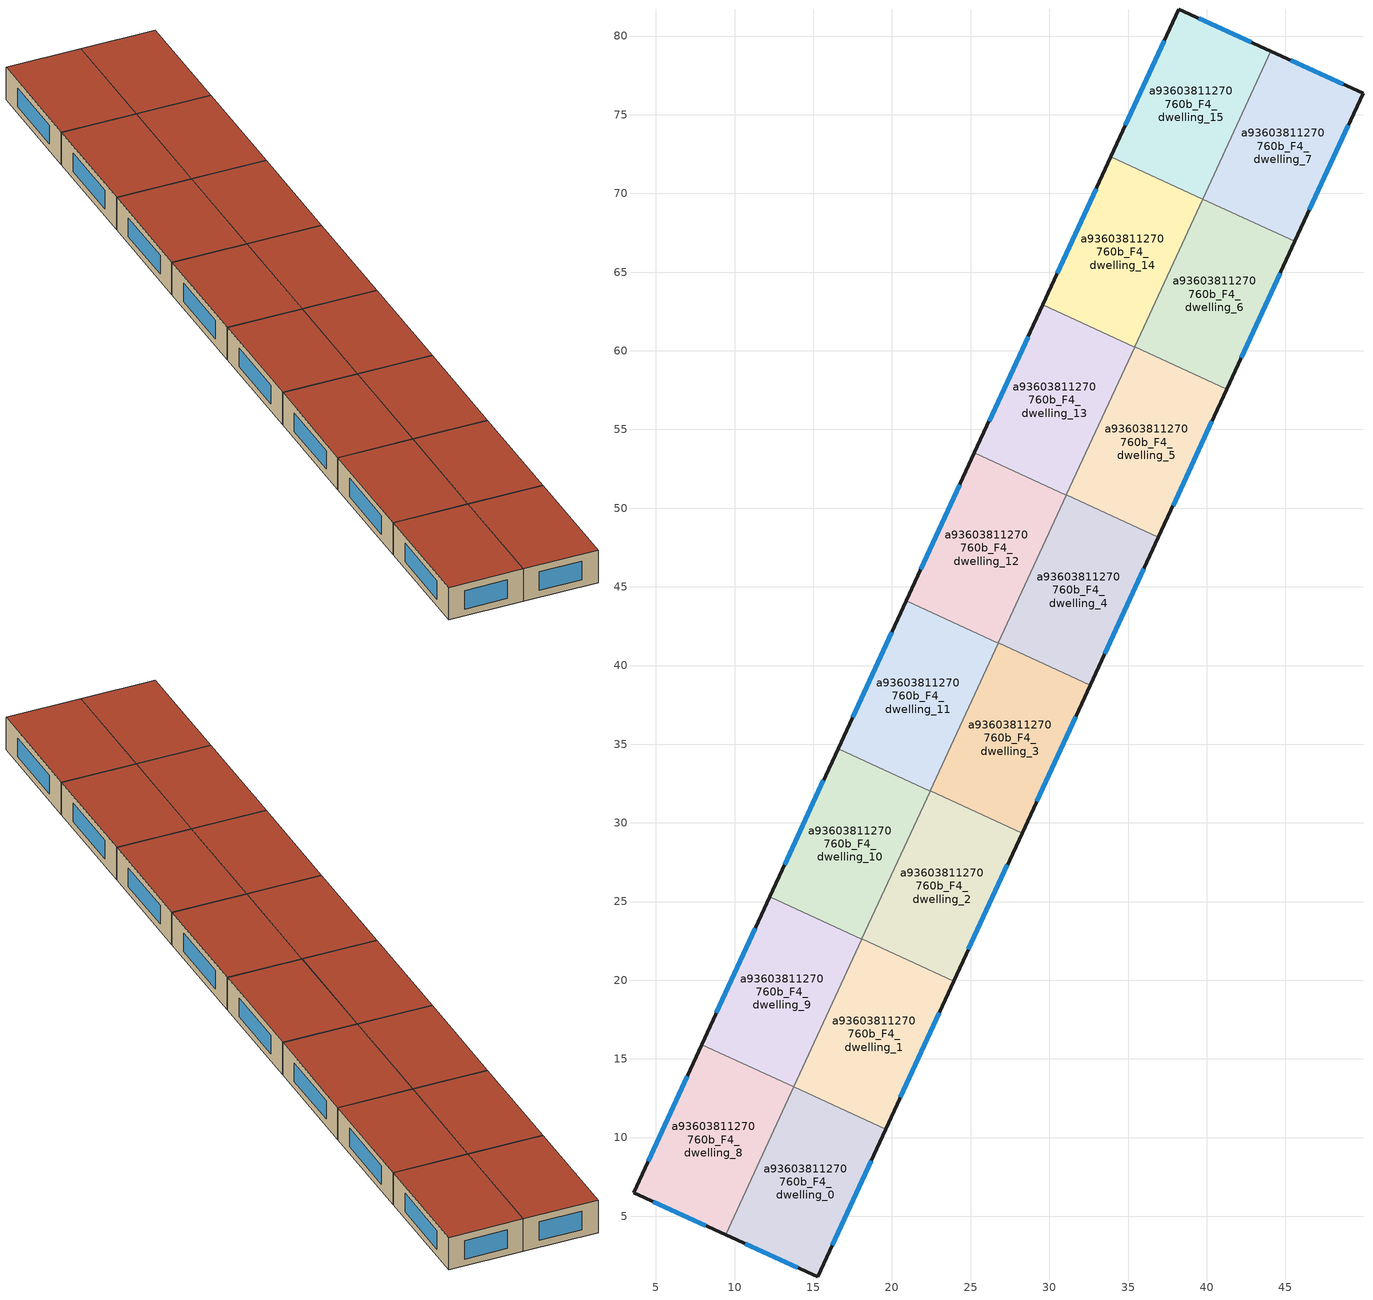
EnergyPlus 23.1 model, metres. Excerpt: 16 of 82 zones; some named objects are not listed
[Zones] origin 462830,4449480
a93603811270760b_F4_dwelling_0
 floor to a93603811270760b_F3_dwelling_0 (EU_floor_Construction): 19.6,10.54 15.27,1.14 9.42,3.82 13.76,13.23 z12
 wall outside (EU_wall_Construction): 9.42,3.82 15.27,1.14 19.6,10.54 z12:15
 wall to a93603811270760b_F4_dwelling_8 (EU_wall_Construction): 13.75,13.22 9.42,3.82 z12:15
 wall to a93603811270760b_F4_dwelling_1 (EU_wall_Construction): 19.6,10.54 13.76,13.23 z12:15
 wall to a93603811270760b_F4_dwelling_9 (EU_wall_Construction): 13.76,13.23 13.75,13.22 z12:15
 window (EU_Window_Construction): 16.2,3.16 18.67,8.53 / 10.67,3.25 14.02,1.72 z12.64:14.36
 roof outside (EU_roof_Construction): 15.27,1.14 19.6,10.54 13.76,13.23 9.42,3.82 z15
a93603811270760b_F4_dwelling_1
 floor to a93603811270760b_F3_dwelling_1 (EU_floor_Construction): 23.93,19.94 19.6,10.54 13.76,13.23 18.09,22.63 z12
 wall outside (EU_wall_Construction): 19.6,10.54 23.93,19.94 z12:15
 wall to a93603811270760b_F4_dwelling_2 (EU_wall_Construction): 23.93,19.94 18.09,22.63 z12:15
 wall to a93603811270760b_F4_dwelling_9 (EU_wall_Construction): 18.08,22.62 13.76,13.23 z12:15
 wall to a93603811270760b_F4_dwelling_10 (EU_wall_Construction): 18.09,22.63 18.08,22.62 z12:15
 window (EU_Window_Construction): 20.53,12.55 23,17.93 z12.64:14.36
 roof outside (EU_roof_Construction): 19.6,10.54 23.93,19.94 18.09,22.63 13.76,13.23 z15
a93603811270760b_F4_dwelling_10
 floor to a93603811270760b_F3_dwelling_10 (EU_floor_Construction): 22.42,32.02 18.08,22.62 12.24,25.31 16.58,34.71 z12
 wall outside (EU_wall_Construction): 16.58,34.71 12.24,25.31 z12:15
 wall to a93603811270760b_F4_dwelling_9 (EU_wall_Construction): 12.24,25.31 18.08,22.62 z12:15
 wall to a93603811270760b_F4_dwelling_11 (EU_wall_Construction): 22.42,32.02 16.58,34.71 z12:15
 wall to a93603811270760b_F4_dwelling_2 (EU_wall_Construction): 18.09,22.63 22.42,32.02 z12:15
 window (EU_Window_Construction): 15.65,32.7 13.17,27.32 z12.64:14.36
 roof outside (EU_roof_Construction): 18.08,22.62 22.42,32.02 16.58,34.71 12.24,25.31 z15
a93603811270760b_F4_dwelling_11
 floor to a93603811270760b_F3_dwelling_11 (EU_floor_Construction): 26.75,41.42 22.42,32.02 16.58,34.71 20.91,44.11 z12
 wall outside (EU_wall_Construction): 20.91,44.11 16.58,34.71 z12:15
 wall to a93603811270760b_F4_dwelling_12 (EU_wall_Construction): 26.75,41.42 20.91,44.11 z12:15
 wall to a93603811270760b_F4_dwelling_3 (EU_wall_Construction): 22.42,32.04 26.75,41.42 z12:15
 wall to a93603811270760b_F4_dwelling_2 (EU_wall_Construction): 22.42,32.02 22.42,32.04 z12:15
 window (EU_Window_Construction): 19.98,42.1 17.5,36.73 z12.64:14.36
 roof outside (EU_roof_Construction): 22.42,32.02 26.75,41.42 20.91,44.11 16.58,34.71 z15
a93603811270760b_F4_dwelling_12
 floor to a93603811270760b_F3_dwelling_12 (EU_floor_Construction): 31.08,50.83 26.75,41.42 20.91,44.11 25.24,53.52 z12
 wall outside (EU_wall_Construction): 25.24,53.52 20.91,44.11 z12:15
 wall to a93603811270760b_F4_dwelling_13 (EU_wall_Construction): 31.08,50.83 25.24,53.52 z12:15
 wall to a93603811270760b_F4_dwelling_4 (EU_wall_Construction): 26.76,41.44 31.08,50.83 z12:15
 wall to a93603811270760b_F4_dwelling_3 (EU_wall_Construction): 26.75,41.42 26.76,41.44 z12:15
 window (EU_Window_Construction): 24.31,51.5 21.84,46.13 z12.64:14.36
 roof outside (EU_roof_Construction): 26.75,41.42 31.08,50.83 25.24,53.52 20.91,44.11 z15
a93603811270760b_F4_dwelling_13
 floor to a93603811270760b_F3_dwelling_13 (EU_floor_Construction): 35.41,60.23 31.08,50.83 25.24,53.52 29.58,62.92 z12
 wall outside (EU_wall_Construction): 29.58,62.92 25.24,53.52 z12:15
 wall to a93603811270760b_F4_dwelling_14 (EU_wall_Construction): 35.41,60.23 29.58,62.92 z12:15
 wall to a93603811270760b_F4_dwelling_5 (EU_wall_Construction): 31.09,50.84 35.41,60.23 z12:15
 wall to a93603811270760b_F4_dwelling_4 (EU_wall_Construction): 31.08,50.83 31.09,50.84 z12:15
 window (EU_Window_Construction): 28.65,60.9 26.17,55.53 z12.64:14.36
 roof outside (EU_roof_Construction): 31.08,50.83 35.41,60.23 29.58,62.92 25.24,53.52 z15
a93603811270760b_F4_dwelling_14
 floor to a93603811270760b_F3_dwelling_14 (EU_floor_Construction): 39.75,69.63 35.41,60.23 29.58,62.92 33.91,72.32 z12
 wall outside (EU_wall_Construction): 33.91,72.32 29.58,62.92 z12:15
 wall to a93603811270760b_F4_dwelling_15 (EU_wall_Construction): 39.75,69.63 33.91,72.32 z12:15
 wall to a93603811270760b_F4_dwelling_6 (EU_wall_Construction): 35.42,60.24 39.75,69.63 z12:15
 wall to a93603811270760b_F4_dwelling_5 (EU_wall_Construction): 35.41,60.23 35.42,60.24 z12:15
 window (EU_Window_Construction): 32.98,70.31 30.5,64.93 z12.64:14.36
 roof outside (EU_roof_Construction): 35.41,60.23 39.75,69.63 33.91,72.32 29.58,62.92 z15
a93603811270760b_F4_dwelling_15
 floor to a93603811270760b_F3_dwelling_15 (EU_floor_Construction): 44.09,79.04 39.75,69.63 33.91,72.32 38.24,81.72 z12
 wall outside (EU_wall_Construction): 44.09,79.04 38.24,81.72 33.91,72.32 z12:15
 wall to a93603811270760b_F4_dwelling_7 (EU_wall_Construction): 39.75,69.65 44.09,79.04 z12:15
 wall to a93603811270760b_F4_dwelling_6 (EU_wall_Construction): 39.75,69.63 39.76,69.64 z12:15
 window (EU_Window_Construction): 37.31,79.7 34.84,74.33 / 42.83,79.61 39.49,81.14 z12.64:14.36
 roof outside (EU_roof_Construction): 39.75,69.63 44.09,79.04 38.24,81.72 33.91,72.32 z15
a93603811270760b_F4_dwelling_2
 floor to a93603811270760b_F3_dwelling_2 (EU_floor_Construction): 28.26,29.34 23.93,19.94 18.09,22.63 22.42,32.04 z12
 wall outside (EU_wall_Construction): 23.93,19.94 28.26,29.34 z12:15
 wall to a93603811270760b_F4_dwelling_3 (EU_wall_Construction): 28.26,29.34 22.42,32.04 z12:15
 window (EU_Window_Construction): 24.86,21.96 27.34,27.33 z12.64:14.36
 roof outside (EU_roof_Construction): 23.93,19.94 28.26,29.34 22.42,32.04 18.09,22.63 z15
a93603811270760b_F4_dwelling_3
 floor to a93603811270760b_F3_dwelling_3 (EU_floor_Construction): 32.6,38.75 28.26,29.34 22.42,32.04 26.76,41.44 z12
 wall outside (EU_wall_Construction): 28.26,29.34 32.6,38.75 z12:15
 wall to a93603811270760b_F4_dwelling_4 (EU_wall_Construction): 32.6,38.75 26.76,41.44 z12:15
 window (EU_Window_Construction): 29.19,31.36 31.67,36.73 z12.64:14.36
 roof outside (EU_roof_Construction): 28.26,29.34 32.6,38.75 26.76,41.44 22.42,32.04 z15
a93603811270760b_F4_dwelling_4
 floor to a93603811270760b_F3_dwelling_4 (EU_floor_Construction): 36.93,48.15 32.6,38.75 26.76,41.44 31.09,50.84 z12
 wall outside (EU_wall_Construction): 32.6,38.75 36.93,48.15 z12:15
 wall to a93603811270760b_F4_dwelling_5 (EU_wall_Construction): 36.93,48.15 31.09,50.84 z12:15
 window (EU_Window_Construction): 33.53,40.76 36,46.14 z12.64:14.36
 roof outside (EU_roof_Construction): 32.6,38.75 36.93,48.15 31.09,50.84 26.76,41.44 z15
a93603811270760b_F4_dwelling_5
 floor to a93603811270760b_F3_dwelling_5 (EU_floor_Construction): 41.26,57.55 36.93,48.15 31.09,50.84 35.42,60.24 z12
 wall outside (EU_wall_Construction): 36.93,48.15 41.26,57.55 z12:15
 wall to a93603811270760b_F4_dwelling_6 (EU_wall_Construction): 41.26,57.55 35.42,60.24 z12:15
 window (EU_Window_Construction): 37.86,50.16 40.33,55.54 z12.64:14.36
 roof outside (EU_roof_Construction): 36.93,48.15 41.26,57.55 35.42,60.24 31.09,50.84 z15
a93603811270760b_F4_dwelling_6
 floor to a93603811270760b_F3_dwelling_6 (EU_floor_Construction): 45.6,66.95 41.26,57.55 35.42,60.24 39.76,69.64 z12
 wall outside (EU_wall_Construction): 41.26,57.55 45.6,66.95 z12:15
 wall to a93603811270760b_F4_dwelling_7 (EU_wall_Construction): 45.6,66.95 39.76,69.64 z12:15
 window (EU_Window_Construction): 42.19,59.57 44.67,64.94 z12.64:14.36
 roof outside (EU_roof_Construction): 41.26,57.55 45.6,66.95 39.76,69.64 35.42,60.24 z15
a93603811270760b_F4_dwelling_7
 floor to a93603811270760b_F3_dwelling_7 (EU_floor_Construction): 49.93,76.36 45.6,66.95 39.76,69.64 44.09,79.04 z12
 wall outside (EU_wall_Construction): 45.6,66.95 49.93,76.36 44.09,79.04 z12:15
 window (EU_Window_Construction): 48.68,76.94 45.34,78.47 / 46.52,68.97 49,74.35 z12.64:14.36
 roof outside (EU_roof_Construction): 45.6,66.95 49.93,76.36 44.09,79.04 39.76,69.64 z15
a93603811270760b_F4_dwelling_8
 floor to a93603811270760b_F3_dwelling_8 (EU_floor_Construction): 13.75,13.22 9.42,3.82 3.57,6.5 7.91,15.91 z12
 wall outside (EU_wall_Construction): 7.91,15.91 3.57,6.5 9.42,3.82 z12:15
 wall to a93603811270760b_F4_dwelling_9 (EU_wall_Construction): 13.75,13.22 7.91,15.91 z12:15
 window (EU_Window_Construction): 4.83,5.92 8.17,4.39 / 6.98,13.89 4.5,8.51 z12.64:14.36
 roof outside (EU_roof_Construction): 9.42,3.82 13.75,13.22 7.91,15.91 3.57,6.5 z15
a93603811270760b_F4_dwelling_9
 floor to a93603811270760b_F3_dwelling_9 (EU_floor_Construction): 18.08,22.62 13.75,13.22 7.91,15.91 12.24,25.31 z12
 wall outside (EU_wall_Construction): 12.24,25.31 7.91,15.91 z12:15
 window (EU_Window_Construction): 11.32,23.3 8.84,17.92 z12.64:14.36
 roof outside (EU_roof_Construction): 13.75,13.22 18.08,22.62 12.24,25.31 7.91,15.91 z15
[Building]
EU S2 Campaign: North Axis=0; Terrain=City; Solar Distribution=FullExterior
[Site:Location]
Yerevan-Zvartnots.Intl.AP: Latitude=40.15; Longitude=44.383; Time Zone=4; Elevation=854
[SizingPeriod:WeatherFileDays]
AnnualSizingPeriod: Begin Month=1; Begin Day of Month=1; End Month=12; End Day of Month=31; Day of Week for Start Day=Monday; Use Weather File Daylight Saving Period=No; Use Weather File Rain and Snow Indicators=No
[MATERIAL]
EU_InternalMass_Material: Roughness=MediumRough; Thickness=0.1; Conductivity=1; Density=1800; Specific Heat=900; Thermal Absorptance=0.9; Solar Absorptance=0.7; Visible Absorptance=0.7
[MATERIAL:NOMASS] Roughness=MediumRough; Thermal Absorptance=0.9; Solar Absorptance=0.7; Visible Absorptance=0.7
Name | Thermal Resistance
EU_wall_NoMass | 1.05043
EU_roof_NoMass | 1.45357
EU_floor_NoMass | 0.478065
[WINDOWMATERIAL:SIMPLEGLAZINGSYSTEM]
EU_Window_SimpleGlazing: UFactor=2.5566; Solar Heat Gain Coefficient=0.75; Visible Transmittance=0.75
[CONSTRUCTION]
EU_wall_Construction: EU_wall_NoMass
EU_roof_Construction: EU_roof_NoMass
EU_floor_Construction: EU_floor_NoMass
EU_Window_Construction: EU_Window_SimpleGlazing
EU_InternalMass_Construction: EU_InternalMass_Material
[ZONE] Type=1; Multiplier=1; Ceiling Height=autocalculate; Floor Area=autocalculate; Part of Total Floor Area=Yes
Name | Volume
a93603811270760b_F4_dwelling_0 | 199.727
a93603811270760b_F4_dwelling_1; a93603811270760b_F4_dwelling_5 | 199.747
a93603811270760b_F4_dwelling_10; a93603811270760b_F4_dwelling_13; a93603811270760b_F4_dwelling_14; a93603811270760b_F4_dwelling_3 | 199.719
a93603811270760b_F4_dwelling_11 | 199.709
a93603811270760b_F4_dwelling_12; a93603811270760b_F4_dwelling_9 | 199.685
a93603811270760b_F4_dwelling_15 | 199.718
a93603811270760b_F4_dwelling_2 | 199.737
a93603811270760b_F4_dwelling_4 | 199.726
a93603811270760b_F4_dwelling_6 | 199.729
a93603811270760b_F4_dwelling_7 | 199.74
a93603811270760b_F4_dwelling_8 | 199.699
[INTERNALMASS] Construction=EU_InternalMass_Construction
Name | Zone or ZoneList | Surface Area
a93603811270760b_F4_dwelling_0_EU_InternalMass | a93603811270760b_F4_dwelling_0 | 66.5758
a93603811270760b_F4_dwelling_1_EU_InternalMass | a93603811270760b_F4_dwelling_1 | 66.5823
a93603811270760b_F4_dwelling_2_EU_InternalMass | a93603811270760b_F4_dwelling_2 | 66.5789
a93603811270760b_F4_dwelling_3_EU_InternalMass | a93603811270760b_F4_dwelling_3 | 66.5729
a93603811270760b_F4_dwelling_4_EU_InternalMass | a93603811270760b_F4_dwelling_4 | 66.5755
a93603811270760b_F4_dwelling_5_EU_InternalMass | a93603811270760b_F4_dwelling_5 | 66.5823
a93603811270760b_F4_dwelling_6_EU_InternalMass | a93603811270760b_F4_dwelling_6 | 66.5764
a93603811270760b_F4_dwelling_7_EU_InternalMass | a93603811270760b_F4_dwelling_7 | 66.5801
a93603811270760b_F4_dwelling_8_EU_InternalMass | a93603811270760b_F4_dwelling_8 | 66.5664
a93603811270760b_F4_dwelling_9_EU_InternalMass | a93603811270760b_F4_dwelling_9 | 66.5617
a93603811270760b_F4_dwelling_10_EU_InternalMass | a93603811270760b_F4_dwelling_10 | 66.5729
a93603811270760b_F4_dwelling_11_EU_InternalMass | a93603811270760b_F4_dwelling_11 | 66.5695
a93603811270760b_F4_dwelling_12_EU_InternalMass | a93603811270760b_F4_dwelling_12 | 66.5617
a93603811270760b_F4_dwelling_13_EU_InternalMass | a93603811270760b_F4_dwelling_13 | 66.5729
a93603811270760b_F4_dwelling_14_EU_InternalMass | a93603811270760b_F4_dwelling_14 | 66.5729
a93603811270760b_F4_dwelling_15_EU_InternalMass | a93603811270760b_F4_dwelling_15 | 66.5725
[OTHEREQUIPMENT] Fuel Type=Electricity; Design Level Calculation Method=Watts/Area; Power per Zone Floor Area=1; Fraction Latent=0; Fraction Radiant=0; Fraction Lost=0; Carbon Dioxide Generation Rate=0; EndUse Subcategory=EU_Step8_InternalGains
Name | Zone or ZoneList or Space or SpaceList | Schedule
EU_Step8_InternalGain_a93603811270760b_F4_dwelling_0_f000 | a93603811270760b_F4_dwelling_0 | EU_Step8_GainSchedule_a93603811270760b_F4_dwelling_0_f000
EU_Step8_InternalGain_a93603811270760b_F4_dwelling_1_f000 | a93603811270760b_F4_dwelling_1 | EU_Step8_GainSchedule_a93603811270760b_F4_dwelling_1_f000
EU_Step8_InternalGain_a93603811270760b_F4_dwelling_2_f000 | a93603811270760b_F4_dwelling_2 | EU_Step8_GainSchedule_a93603811270760b_F4_dwelling_2_f000
EU_Step8_InternalGain_a93603811270760b_F4_dwelling_3_f000 | a93603811270760b_F4_dwelling_3 | EU_Step8_GainSchedule_a93603811270760b_F4_dwelling_3_f000
EU_Step8_InternalGain_a93603811270760b_F4_dwelling_4_f000 | a93603811270760b_F4_dwelling_4 | EU_Step8_GainSchedule_a93603811270760b_F4_dwelling_4_f000
EU_Step8_InternalGain_a93603811270760b_F4_dwelling_5_f000 | a93603811270760b_F4_dwelling_5 | EU_Step8_GainSchedule_a93603811270760b_F4_dwelling_5_f000
EU_Step8_InternalGain_a93603811270760b_F4_dwelling_6_f000 | a93603811270760b_F4_dwelling_6 | EU_Step8_GainSchedule_a93603811270760b_F4_dwelling_6_f000
EU_Step8_InternalGain_a93603811270760b_F4_dwelling_7_f000 | a93603811270760b_F4_dwelling_7 | EU_Step8_GainSchedule_a93603811270760b_F4_dwelling_7_f000
EU_Step8_InternalGain_a93603811270760b_F4_dwelling_8_f000 | a93603811270760b_F4_dwelling_8 | EU_Step8_GainSchedule_a93603811270760b_F4_dwelling_8_f000
EU_Step8_InternalGain_a93603811270760b_F4_dwelling_9_f000 | a93603811270760b_F4_dwelling_9 | EU_Step8_GainSchedule_a93603811270760b_F4_dwelling_9_f000
EU_Step8_InternalGain_a93603811270760b_F4_dwelling_10_f000 | a93603811270760b_F4_dwelling_10 | EU_Step8_GainSchedule_a93603811270760b_F4_dwelling_10_f000
EU_Step8_InternalGain_a93603811270760b_F4_dwelling_11_f000 | a93603811270760b_F4_dwelling_11 | EU_Step8_GainSchedule_a93603811270760b_F4_dwelling_11_f000
EU_Step8_InternalGain_a93603811270760b_F4_dwelling_12_f000 | a93603811270760b_F4_dwelling_12 | EU_Step8_GainSchedule_a93603811270760b_F4_dwelling_12_f000
EU_Step8_InternalGain_a93603811270760b_F4_dwelling_13_f000 | a93603811270760b_F4_dwelling_13 | EU_Step8_GainSchedule_a93603811270760b_F4_dwelling_13_f000
EU_Step8_InternalGain_a93603811270760b_F4_dwelling_14_f000 | a93603811270760b_F4_dwelling_14 | EU_Step8_GainSchedule_a93603811270760b_F4_dwelling_14_f000
EU_Step8_InternalGain_a93603811270760b_F4_dwelling_15_f000 | a93603811270760b_F4_dwelling_15 | EU_Step8_GainSchedule_a93603811270760b_F4_dwelling_15_f000
[ZONEVENTILATION:DESIGNFLOWRATE] Schedule=EU_AlwaysOn; Design Flow Rate Calculation Method=AirChanges/Hour; Air Changes per Hour=0.557805; Ventilation Type=Natural; Fan Pressure Rise=0; Fan Total Efficiency=1; Constant Term Coefficient=1; Temperature Term Coefficient=0; Velocity Term Coefficient=0; Velocity Squared Term Coefficient=0; Minimum Indoor Temperature=-100; Maximum Indoor Temperature=100; Delta Temperature=-100; Minimum Outdoor Temperature=-100; Maximum Outdoor Temperature=100; Maximum Wind Speed=40
Name | Zone or ZoneList or Space or SpaceList
EU_ConstantAir_a93603811270760b_F4_dwelling_0 | a93603811270760b_F4_dwelling_0
EU_ConstantAir_a93603811270760b_F4_dwelling_1 | a93603811270760b_F4_dwelling_1
EU_ConstantAir_a93603811270760b_F4_dwelling_2 | a93603811270760b_F4_dwelling_2
EU_ConstantAir_a93603811270760b_F4_dwelling_3 | a93603811270760b_F4_dwelling_3
EU_ConstantAir_a93603811270760b_F4_dwelling_4 | a93603811270760b_F4_dwelling_4
EU_ConstantAir_a93603811270760b_F4_dwelling_5 | a93603811270760b_F4_dwelling_5
EU_ConstantAir_a93603811270760b_F4_dwelling_6 | a93603811270760b_F4_dwelling_6
EU_ConstantAir_a93603811270760b_F4_dwelling_7 | a93603811270760b_F4_dwelling_7
EU_ConstantAir_a93603811270760b_F4_dwelling_8 | a93603811270760b_F4_dwelling_8
EU_ConstantAir_a93603811270760b_F4_dwelling_9 | a93603811270760b_F4_dwelling_9
EU_ConstantAir_a93603811270760b_F4_dwelling_10 | a93603811270760b_F4_dwelling_10
EU_ConstantAir_a93603811270760b_F4_dwelling_11 | a93603811270760b_F4_dwelling_11
EU_ConstantAir_a93603811270760b_F4_dwelling_12 | a93603811270760b_F4_dwelling_12
EU_ConstantAir_a93603811270760b_F4_dwelling_13 | a93603811270760b_F4_dwelling_13
EU_ConstantAir_a93603811270760b_F4_dwelling_14 | a93603811270760b_F4_dwelling_14
EU_ConstantAir_a93603811270760b_F4_dwelling_15 | a93603811270760b_F4_dwelling_15
[HVACTEMPLATE:ZONE:IDEALLOADSAIRSYSTEM] System Availability Schedule=EU_AlwaysOn; Maximum Heating Supply Air Temperature=50; Minimum Cooling Supply Air Temperature=13; Maximum Heating Supply Air Humidity Ratio=0.0156; Minimum Cooling Supply Air Humidity Ratio=0.0077; Heating Limit=NoLimit; Cooling Limit=NoLimit; Heating Availability Schedule=EU_AlwaysOn; Cooling Availability Schedule=EU_CoolingOff; Dehumidification Control Type=ConstantSensibleHeatRatio; Cooling Sensible Heat Ratio=0.7; Dehumidification Setpoint=60; Humidification Control Type=None; Humidification Setpoint=30; Outdoor Air Method=None; Outdoor Air Flow Rate per Person=0.00944; Outdoor Air Flow Rate per Zone Floor Area=0; Outdoor Air Flow Rate per Zone=0; Demand Controlled Ventilation Type=None; Outdoor Air Economizer Type=NoEconomizer; Heat Recovery Type=None; Sensible Heat Recovery Effectiveness=0.7; Latent Heat Recovery Effectiveness=0.65
Name | Template Thermostat
a93603811270760b_F4_dwelling_0 | EU_HeatOnly_a93603811270760b_F4_dwelling_0
a93603811270760b_F4_dwelling_1 | EU_HeatOnly_a93603811270760b_F4_dwelling_1
a93603811270760b_F4_dwelling_2 | EU_HeatOnly_a93603811270760b_F4_dwelling_2
a93603811270760b_F4_dwelling_3 | EU_HeatOnly_a93603811270760b_F4_dwelling_3
a93603811270760b_F4_dwelling_4 | EU_HeatOnly_a93603811270760b_F4_dwelling_4
a93603811270760b_F4_dwelling_5 | EU_HeatOnly_a93603811270760b_F4_dwelling_5
a93603811270760b_F4_dwelling_6 | EU_HeatOnly_a93603811270760b_F4_dwelling_6
a93603811270760b_F4_dwelling_7 | EU_HeatOnly_a93603811270760b_F4_dwelling_7
a93603811270760b_F4_dwelling_8 | EU_HeatOnly_a93603811270760b_F4_dwelling_8
a93603811270760b_F4_dwelling_9 | EU_HeatOnly_a93603811270760b_F4_dwelling_9
a93603811270760b_F4_dwelling_10 | EU_HeatOnly_a93603811270760b_F4_dwelling_10
a93603811270760b_F4_dwelling_11 | EU_HeatOnly_a93603811270760b_F4_dwelling_11
a93603811270760b_F4_dwelling_12 | EU_HeatOnly_a93603811270760b_F4_dwelling_12
a93603811270760b_F4_dwelling_13 | EU_HeatOnly_a93603811270760b_F4_dwelling_13
a93603811270760b_F4_dwelling_14 | EU_HeatOnly_a93603811270760b_F4_dwelling_14
a93603811270760b_F4_dwelling_15 | EU_HeatOnly_a93603811270760b_F4_dwelling_15
[SIZING:ZONE] Zone Cooling Design Supply Air Temperature Input Method=SupplyAirTemperature; Zone Cooling Design Supply Air Temperature=13; Zone Heating Design Supply Air Temperature Input Method=SupplyAirTemperature; Zone Heating Design Supply Air Temperature=50; Zone Cooling Design Supply Air Humidity Ratio=0.008; Zone Heating Design Supply Air Humidity Ratio=0.008; Cooling Design Air Flow Method=DesignDay; Cooling Design Air Flow Rate=0; Cooling Minimum Air Flow per Zone Floor Area=0.000762; Cooling Minimum Air Flow=0; Cooling Minimum Air Flow Fraction=0.2; Heating Design Air Flow Method=DesignDay; Heating Design Air Flow Rate=0; Heating Maximum Air Flow per Zone Floor Area=0.002032; Heating Maximum Air Flow=0.141576; Heating Maximum Air Flow Fraction=0.3; Account for Dedicated Outdoor Air System=No; Dedicated Outdoor Air System Control Strategy=NeutralSupplyAir; Dedicated Outdoor Air Low Setpoint Temperature for Design=autosize; Dedicated Outdoor Air High Setpoint Temperature for Design=autosize; Zone Load Sizing Method=Sensible Load Only No Latent Load; Zone Latent Cooling Design Supply Air Humidity Ratio Input Method=HumidityRatioDifference; Zone Cooling Design Supply Air Humidity Ratio Difference=0.005; Zone Latent Heating Design Supply Air Humidity Ratio Input Method=HumidityRatioDifference; Zone Humidification Design Supply Air Humidity Ratio Difference=0.005
a93603811270760b_F4_dwelling_0; a93603811270760b_F4_dwelling_1; a93603811270760b_F4_dwelling_2; a93603811270760b_F4_dwelling_3; a93603811270760b_F4_dwelling_4; a93603811270760b_F4_dwelling_5; a93603811270760b_F4_dwelling_6; a93603811270760b_F4_dwelling_7; a93603811270760b_F4_dwelling_8; a93603811270760b_F4_dwelling_9; a93603811270760b_F4_dwelling_10; a93603811270760b_F4_dwelling_11; a93603811270760b_F4_dwelling_12; a93603811270760b_F4_dwelling_13; a93603811270760b_F4_dwelling_14; a93603811270760b_F4_dwelling_15
[SCHEDULE:CONSTANT]
Name | Hourly Value
EU_AlwaysOn | 1
EU_CoolingOff | 0
[SCHEDULE:FILE] Column Number=1; Rows to Skip at Top=0; Number of Hours of Data=8760; Column Separator=Comma; Interpolate to Timestep=No; Minutes per Item=60; Adjust Schedule for Daylight Savings=Yes
Name | File
EU_Step8_GainSchedule_a93603811270760b_F4_dwelling_0_f000 | ../../schedules/a93603811270760b/a93603811270760b_F4_dwelling_0_f000_gain.csv
EU_Step8_GainSchedule_a93603811270760b_F4_dwelling_1_f000 | ../../schedules/a93603811270760b/a93603811270760b_F4_dwelling_1_f000_gain.csv
EU_Step8_GainSchedule_a93603811270760b_F4_dwelling_2_f000 | ../../schedules/a93603811270760b/a93603811270760b_F4_dwelling_2_f000_gain.csv
EU_Step8_GainSchedule_a93603811270760b_F4_dwelling_3_f000 | ../../schedules/a93603811270760b/a93603811270760b_F4_dwelling_3_f000_gain.csv
EU_Step8_GainSchedule_a93603811270760b_F4_dwelling_4_f000 | ../../schedules/a93603811270760b/a93603811270760b_F4_dwelling_4_f000_gain.csv
EU_Step8_GainSchedule_a93603811270760b_F4_dwelling_5_f000 | ../../schedules/a93603811270760b/a93603811270760b_F4_dwelling_5_f000_gain.csv
EU_Step8_GainSchedule_a93603811270760b_F4_dwelling_6_f000 | ../../schedules/a93603811270760b/a93603811270760b_F4_dwelling_6_f000_gain.csv
EU_Step8_GainSchedule_a93603811270760b_F4_dwelling_7_f000 | ../../schedules/a93603811270760b/a93603811270760b_F4_dwelling_7_f000_gain.csv
EU_Step8_GainSchedule_a93603811270760b_F4_dwelling_8_f000 | ../../schedules/a93603811270760b/a93603811270760b_F4_dwelling_8_f000_gain.csv
EU_Step8_GainSchedule_a93603811270760b_F4_dwelling_9_f000 | ../../schedules/a93603811270760b/a93603811270760b_F4_dwelling_9_f000_gain.csv
EU_Step8_GainSchedule_a93603811270760b_F4_dwelling_10_f000 | ../../schedules/a93603811270760b/a93603811270760b_F4_dwelling_10_f000_gain.csv
EU_Step8_GainSchedule_a93603811270760b_F4_dwelling_11_f000 | ../../schedules/a93603811270760b/a93603811270760b_F4_dwelling_11_f000_gain.csv
EU_Step8_GainSchedule_a93603811270760b_F4_dwelling_12_f000 | ../../schedules/a93603811270760b/a93603811270760b_F4_dwelling_12_f000_gain.csv
EU_Step8_GainSchedule_a93603811270760b_F4_dwelling_13_f000 | ../../schedules/a93603811270760b/a93603811270760b_F4_dwelling_13_f000_gain.csv
EU_Step8_GainSchedule_a93603811270760b_F4_dwelling_14_f000 | ../../schedules/a93603811270760b/a93603811270760b_F4_dwelling_14_f000_gain.csv
EU_Step8_GainSchedule_a93603811270760b_F4_dwelling_15_f000 | ../../schedules/a93603811270760b/a93603811270760b_F4_dwelling_15_f000_gain.csv
